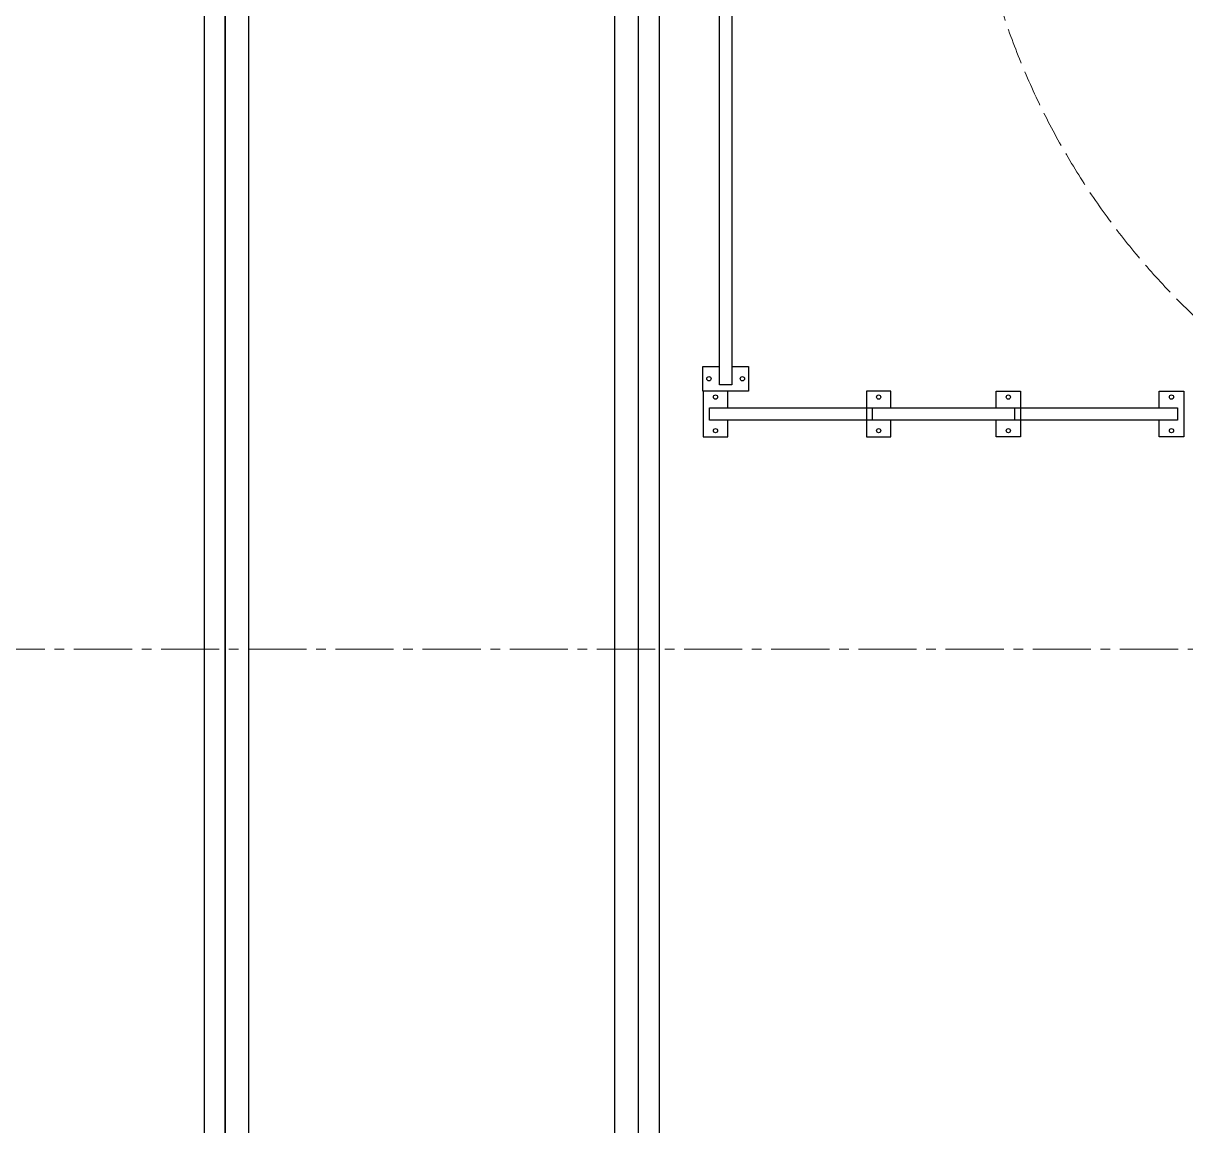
# Model space of a CAD drawing. Header units: millimetres. Extents: x 163705 to 1616509, y 81827 to 302547.
# Drawn here: x 591813 to 595624, y 148698 to 152310 of the extents above; entities that cross this region are included whole.
import ezdxf

# ---------------------------------------------------------------- set-up
doc = ezdxf.new("R2010")
doc.units = ezdxf.units.MM
doc.header["$LTSCALE"] = 10
doc.linetypes.add('ACAD_ISO02W100', pattern=[15, 12, -3])
doc.linetypes.add('CENTER2', pattern=[28.575, 19.05, -3.175, 3.175, -3.175])
doc.layers.add('1-中心线', color=1, linetype='CENTER2', lineweight=0)
doc.layers.add('1-虚线', color=8, linetype='ACAD_ISO02W100', lineweight=0)

# ---------------------------------------------------------------- blocks, each defined once
blk = doc.blocks.new('G$C5344DCDD')
at = {"lineweight": 35}
blk.add_line((-6574.1, 2014.1), (1554.7, 2014.1), dxfattribs=at)
for points in [[(-7097.6, 2082.1), (3578.8, 2082.1), (3578.8, 2014.1), (-7097.6, 2014.1)], [(-6548.1, 1936.6), (3571.9, 1936.6), (3571.9, 736.6), (-6548.1, 736.6)], [(-7097.6, 591.1), (3578.8, 591.1), (3578.8, 659.1), (-7097.6, 659.1)]]:
    blk.add_lwpolyline(points, close=True)
blk = doc.blocks.new('A$C9a6fd652')
for points in [[(80, 55), (80, 0), (0, 0), (0, 150), (80, 150), (80, 95)], [(1460, 55), (1460, 0), (1540, 0), (1540, 150), (1460, 150), (1460, 95)]]:
    blk.add_lwpolyline(points)
blk.add_lwpolyline([(20, 95), (1520, 95), (1520, 55), (20, 55)], close=True)
for centre in [(40, 130), (1500, 130), (40, 20), (1500, 20)]:
    blk.add_circle(centre, 7)
blk = doc.blocks.new('A$C82a19015')
for points in [[(80, 55), (80, 0), (0, 0), (0, 150), (80, 150), (80, 95)], [(960, 55), (960, 0), (1040, 0), (1040, 150), (960, 150), (960, 95)]]:
    blk.add_lwpolyline(points)
blk.add_lwpolyline([(20, 95), (1020, 95), (1020, 55), (20, 55)], close=True)
for centre in [(40, 130), (1000, 130), (40, 20), (1000, 20)]:
    blk.add_circle(centre, 7)
blk = doc.blocks.new('G$C2612153E')
at = {"rotation": 90}
for p in [(150, 5498.6), (150, 4963.7)]:
    blk.add_blockref('A$C82a19015', p, dxfattribs=at)
blk.add_blockref('A$C9a6fd652', (150, 6390.2))
blk = doc.blocks.new('A$C285bc443')
at = {"layer": '1-虚线'}
blk.add_lwpolyline([(2418.3, 1273.9), (721.3, -423.2), (2418.3, -2120.2, -2.414214)], format="xyb", close=True, dxfattribs=at)

msp = doc.modelspace()

# ---------------------------------------------------------------- linework, layer by layer
at = {"layer": '1-中心线'}
msp.add_line((553688.441, 150259.632), (632304.867, 150259.632), dxfattribs=at)

# ---------------------------------------------------------------- block references
at = {"rotation": 90}
for name, p in [('G$C2612153E', (600580.646, 150955.08)), ('A$C285bc443', (596881.44, 152369.206))]:
    msp.add_blockref(name, p, dxfattribs=at)
at = {"xscale": -1, "rotation": 89.99999999999993}
msp.add_blockref('G$C5344DCDD', (594488.166, 148208.411), dxfattribs=at)

doc.saveas('drawing.dxf')
